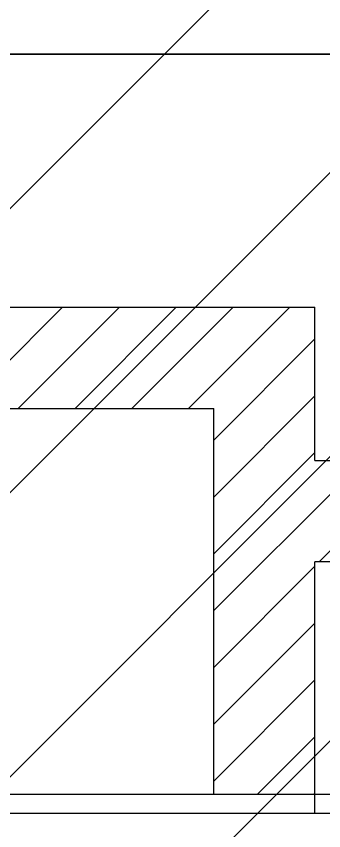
# Model space of a CAD drawing. Header units: millimetres. Extents: x -300 to 383236, y -195106 to -144646.
# Drawn here: x 295233.2 to 295379, y -150186.1 to -149800 of the extents above; entities that cross this region are included whole.
import ezdxf

# ---------------------------------------------------------------- set-up
doc = ezdxf.new("R2010")
doc.units = ezdxf.units.MM
doc.header["$LTSCALE"] = 60

# ---------------------------------------------------------------- blocks, each defined once
blk = doc.blocks.new('KEY PLAN_NEW')
h = blk.add_hatch()
h.set_pattern_fill('ANSI31', color=253, scale=2)
h.set_pattern_definition([(45, (-1396.921, -1800.0236), (-4.490128, 4.490128), [])])
edge = h.paths.add_edge_path()
edge.add_line((-2006.86, -1075.94), (-2006.86, -1091.94))
edge.add_line((-2006.86, -1091.94), (-2067.86, -1091.94))
edge.add_line((-2067.86, -1091.94), (-2067.86, -1375.94))
edge.add_line((-2067.86, -1375.94), (-2006.86, -1375.94))
edge.add_line((-2006.86, -1375.94), (-2006.86, -1391.94))
edge.add_line((-2006.86, -1391.94), (-2007.86, -1391.94))
edge.add_line((-2007.86, -1391.94), (-2007.86, -1488.94))
edge.add_line((-2007.86, -1488.94), (-2008.31, -1488.94))
edge.add_arc((-2028.72, -1493.5), 20.91, 12.5777, 76.5787)
edge.add_line((-2023.86, -1473.16), (-2023.86, -1391.94))
edge.add_line((-2023.86, -1391.94), (-2247.86, -1391.94))
edge.add_line((-2247.86, -1391.94), (-2247.86, -1488.94))
edge.add_line((-2247.86, -1488.94), (-2263.86, -1488.94))
edge.add_line((-2263.86, -1488.94), (-2263.86, -1452.18))
edge.add_line((-2263.86, -1452.18), (-2549.86, -1452.18))
edge.add_line((-2549.86, -1452.18), (-2549.86, -1488.94))
edge.add_line((-2549.86, -1488.94), (-2565.86, -1488.94))
edge.add_line((-2565.86, -1488.94), (-2565.86, -1427.94))
edge.add_line((-2565.86, -1427.94), (-2720.86, -1427.94))
edge.add_line((-2720.86, -1427.94), (-2720.86, -1411.94))
edge.add_line((-2720.86, -1411.94), (-2623.86, -1411.94))
edge.add_line((-2623.86, -1411.94), (-2623.86, -1075.94))
edge.add_line((-2623.86, -1075.94), (-2563.86, -1075.94))
edge.add_line((-2563.86, -1075.94), (-2563.86, -1071.94))
edge.add_line((-2563.86, -1071.94), (-2547.86, -1071.94))
edge.add_line((-2547.86, -1071.94), (-2547.86, -1091.94))
edge.add_line((-2547.86, -1091.94), (-2607.86, -1091.94))
edge.add_line((-2607.86, -1091.94), (-2607.86, -1411.94))
edge.add_line((-2607.86, -1411.94), (-2549.86, -1411.94))
edge.add_line((-2549.86, -1411.94), (-2549.86, -1436.18))
edge.add_line((-2549.86, -1436.18), (-2263.86, -1436.18))
edge.add_line((-2263.86, -1436.18), (-2263.86, -1375.94))
edge.add_line((-2263.86, -1375.94), (-2083.86, -1375.94))
edge.add_line((-2083.86, -1375.94), (-2083.86, -1075.94))
edge.add_line((-2083.86, -1075.94), (-2006.86, -1075.94))
at = {"color": 253}
for p, q in [((-2600.62, -1371.94, 46), (-2547.1, -1371.94, 46)), ((-2547.1, -1371.94, 46), (-2600.62, -1371.94, 46)), ((-2607.86, -1411.94, 46), (-2549.86, -1411.94, 46)), ((-2549.86, -1436.18, 46), (-2549.86, -1411.94, 46)), ((-2720.86, -1427.94, 46), (-2565.86, -1427.94, 46)), ((-2565.86, -1488.94, 46), (-2565.86, -1427.94, 46)), ((-2549.86, -1436.18, 46), (-2263.86, -1436.18, 46)), ((-2263.86, -1452.18, 46), (-2549.86, -1452.18, 46)), ((-2549.86, -1488.94, 46), (-2549.86, -1452.18, 46)), ((-2547.1, -1488.94, 46), (-2600.62, -1488.94, 46)), ((-2549.86, -1488.94, 46), (-2565.86, -1488.94, 46)), ((-2549.86, -1491.94, 46), (-2549.86, -1488.94, 46)), ((-2547.1, -1491.94, 46), (-2600.62, -1491.94, 46))]:
    blk.add_line(p, q, dxfattribs=at)

msp = doc.modelspace()

# ---------------------------------------------------------------- hatches: boundary and pattern name
h = msp.add_hatch()
h.set_pattern_fill('ANSI31', color=3, scale=30)
h.set_pattern_definition([(45, (291353.13, -304771.26), (-67.35192, 67.35192), [])])
h.paths.add_polyline_path([(298119.37, -151163.33), (294617.87, -151163.33), (294617.87, -148265.62), (298119.37, -148265.62)])

# ---------------------------------------------------------------- block references
at = {"xscale": 3, "yscale": 3, "zscale": 3}
msp.add_blockref('KEY PLAN_NEW', (303024.48, -145702.13), dxfattribs=at)

doc.saveas('drawing.dxf')
